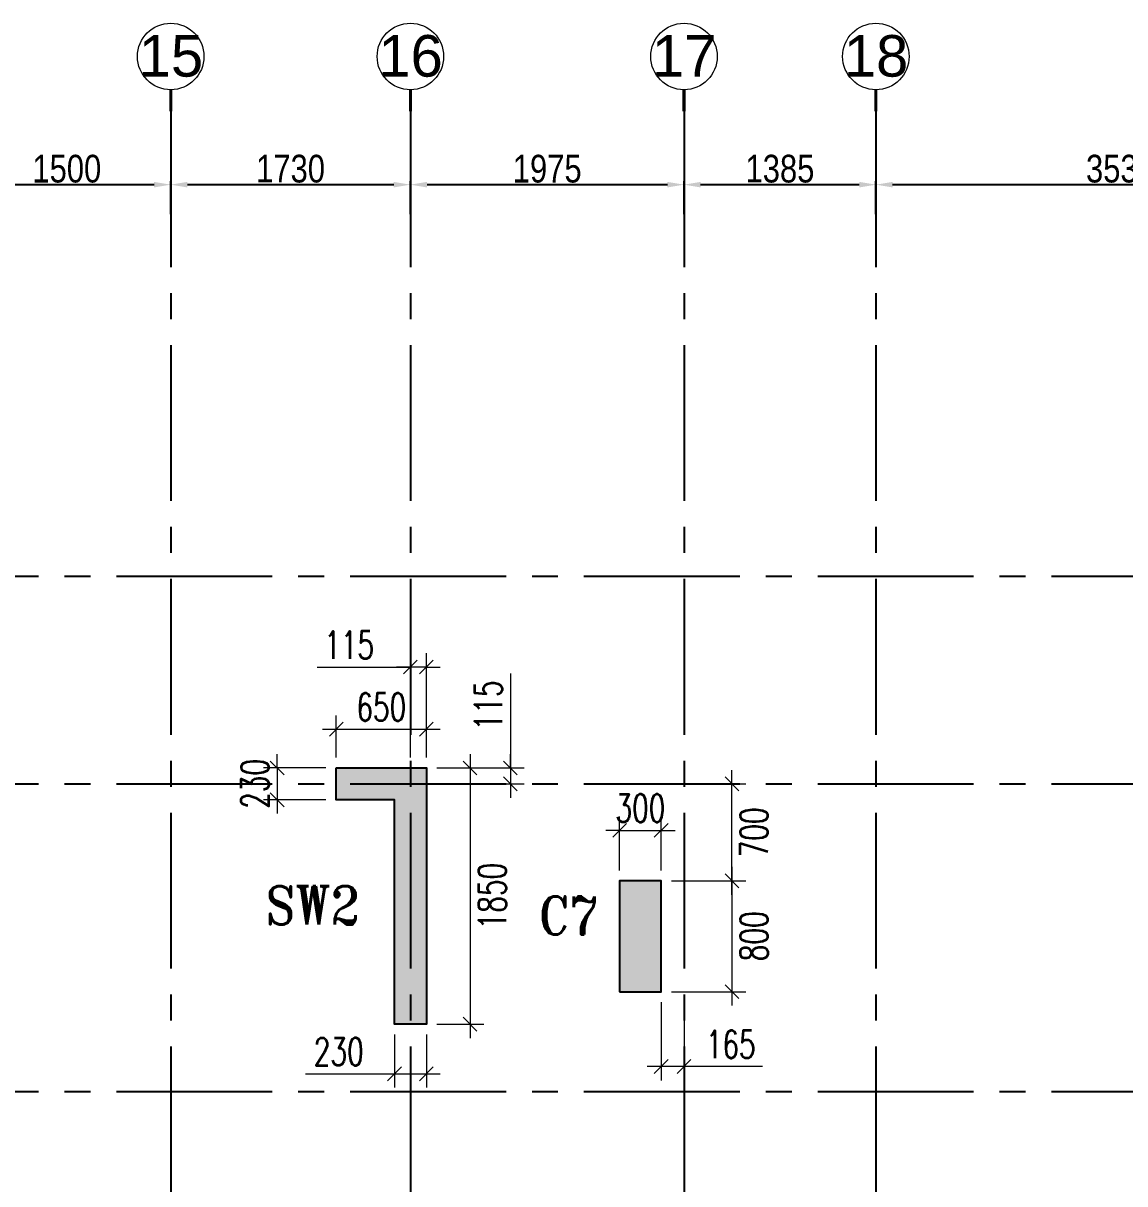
# Model space of a CAD drawing. Header units: millimetres. Extents: x 1123469 to 1752051, y -126924 to 196924.
# Drawn here: x 1385146 to 1393097, y -6975 to 1401 of the extents above; entities that cross this region are included whole.
import ezdxf
from ezdxf.enums import TextEntityAlignment as Align

# ---------------------------------------------------------------- set-up
doc = ezdxf.new("R2010")
doc.units = ezdxf.units.MM
doc.header["$LTSCALE"] = 500
doc.header["$MEASUREMENT"] = 0
doc.header["$PDMODE"] = 34
for name, pattern in [('CONTINOUS', [0]), ('DASHDOT', [1, 0.5, -0.25, 0, -0.25]), ('Site$0$CENTER2', [1.125, 0.75, -0.125, 0.125, -0.125])]:
    doc.linetypes.add(name, pattern=pattern)
doc.layers.get('Defpoints').update_dxf_attribs({"lineweight": 0})
for name, color, linetype, lineweight in [('COL. NO.', 1, 'DASHDOT', 15), ('CUT OUT', 1, 'Continuous', 13), ('dim-M', 1, 'Continuous', 15), ('GRID NO.', 7, 'Continuous', 20), ('TOWER COL HATCH', 253, 'Continuous', 20)]:
    doc.layers.add(name, color=color, linetype=linetype, lineweight=lineweight)
for name, color, linetype in [('GLASS', 5, 'Continuous'), ('GRID', 7, 'Continuous'), ('GRID DIM', 7, 'Continuous'), ('TOWER AREA COLUMN.', 6, 'Continuous')]:
    doc.layers.add(name, color=color, linetype=linetype)
doc.styles.add('2MM', font='romans.shx', dxfattribs={"width": 0.7})
doc.styles.add('D50', font='arial.ttf', dxfattribs={"width": 0.8})
doc.styles.add('ROMANT', font='romant__.ttf', dxfattribs={"width": 0.9, "height": 600})
doc.dimstyles.new('INNER DIM', dxfattribs={"dimtxt": 200, "dimasz": 120, "dimexe": 25, "dimexo": 25, "dimgap": 12, "dimtad": 1, "dimdec": 0, "dimrnd": 5, "dimzin": 0, "dimdsep": 46, "dimtxsty": 'D50', "dimcen": 0.09, "dimdle": 25, "dimclrt": 6, "dimadec": 0, "dimazin": 0, "dimtfac": 1, "dimtdec": 0, "dimtofl": 0, "dimtmove": 1, "dimatfit": 3, "dimfxl": 75, "dimtolj": 1, "dimtzin": 0, "dimarcsym": 0})
doc.dimstyles.new('RAJESH', dxfattribs={"dimtxt": 200, "dimasz": 180, "dimexe": 100, "dimexo": 250, "dimgap": 50, "dimtad": 2, "dimdec": 0, "dimzin": 1, "dimdsep": 46, "dimtxsty": '2MM', "dimblk": 'OBLIQUE', "dimcen": 0, "dimdle": 100, "dimclrd": 1, "dimclre": 1, "dimclrt": 3, "dimadec": 0, "dimazin": 0, "dimtfac": 1, "dimtdec": 0, "dimtix": 1, "dimtmove": 2, "dimatfit": 3, "dimfxl": 1, "dimtolj": 1, "dimlwd": -1, "dimarcsym": 0})

# ---------------------------------------------------------------- blocks, each defined once
blk = doc.blocks.new('GRID MARK')
at = {"layer": 'GRID NO.', "const_width": 50}
blk.add_lwpolyline([(0, -541), (0, -891)], dxfattribs=at)
at = {"layer": 'GRID NO.'}
blk.add_circle((0, 0), 541, dxfattribs=at)
at = {"layer": 'GRID NO.', "style": 'D50', "width": 0.8}
blk.add_attdef('Y1', text='', height=500, dxfattribs=at).set_placement((-33, -267), align=Align.CENTER)
blk = doc.blocks.new('*D20')
at = {"layer": 'Defpoints', "color": 0, "linetype": 'Continuous', "transparency": 16777216}
for p in [(1386210.6, 258393.3), (1384710.6, 258082.3), (1386210.6, 258155.3)]:
    blk.add_point(p, dxfattribs=at)
at = {"layer": 'GRID DIM', "color": 0, "linetype": 'Continuous', "lineweight": -2, "transparency": 16777216}
for p, q in [((1384710.6, 258107.3), (1384710.6, 258418.3)), ((1386210.6, 258180.3), (1386210.6, 258418.3))]:
    blk.add_line(p, q, dxfattribs=at)
at = {"layer": 'GRID DIM', "linetype": 'Continuous', "lineweight": -2, "transparency": 16777216}
blk.add_line((1384830.6, 258393.3), (1386090.6, 258393.3), dxfattribs=at)
at = {"layer": 'GRID DIM', "linetype": 'Continuous', "transparency": 16777216}
for points in [[(1384830.6, 258413.3), (1384830.6, 258373.3), (1384710.6, 258393.3)], [(1386090.6, 258413.3), (1386090.6, 258373.3), (1386210.6, 258393.3)]]:
    blk.add_solid(points, dxfattribs=at)
at = {"layer": 'GRID DIM', "linetype": 'Continuous', "transparency": 16777216, "insert": (1385460.6, 258507.4), "char_height": 200, "attachment_point": 5, "style": 'D50'}
blk.add_mtext('\\A1;1500', dxfattribs=at)
blk = doc.blocks.new('*D21')
at = {"layer": 'Defpoints', "color": 0, "linetype": 'Continuous', "transparency": 16777216}
for p in [(1387940.6, 258393.3), (1386210.6, 258155.3), (1387940.6, 258155.3)]:
    blk.add_point(p, dxfattribs=at)
at = {"layer": 'GRID DIM', "color": 0, "linetype": 'Continuous', "lineweight": -2, "transparency": 16777216}
for p, q in [((1386210.6, 258180.3), (1386210.6, 258418.3)), ((1387940.6, 258180.3), (1387940.6, 258418.3))]:
    blk.add_line(p, q, dxfattribs=at)
at = {"layer": 'GRID DIM', "linetype": 'Continuous', "lineweight": -2, "transparency": 16777216}
blk.add_line((1386330.6, 258393.3), (1387820.6, 258393.3), dxfattribs=at)
at = {"layer": 'GRID DIM', "linetype": 'Continuous', "transparency": 16777216}
for points in [[(1386330.6, 258413.3), (1386330.6, 258373.3), (1386210.6, 258393.3)], [(1387820.6, 258413.3), (1387820.6, 258373.3), (1387940.6, 258393.3)]]:
    blk.add_solid(points, dxfattribs=at)
at = {"layer": 'GRID DIM', "linetype": 'Continuous', "transparency": 16777216, "insert": (1387075.6, 258507.5), "char_height": 200, "attachment_point": 5, "style": 'D50'}
blk.add_mtext('\\A1;1730', dxfattribs=at)
blk = doc.blocks.new('*D22')
at = {"layer": 'Defpoints', "color": 0, "linetype": 'Continuous', "transparency": 16777216}
for p in [(1389915.6, 258393.3), (1387940.6, 258155.3), (1389915.6, 258155.3)]:
    blk.add_point(p, dxfattribs=at)
at = {"layer": 'GRID DIM', "color": 0, "linetype": 'Continuous', "lineweight": -2, "transparency": 16777216}
for p, q in [((1387940.6, 258180.3), (1387940.6, 258418.3)), ((1389915.6, 258180.3), (1389915.6, 258418.3))]:
    blk.add_line(p, q, dxfattribs=at)
at = {"layer": 'GRID DIM', "linetype": 'Continuous', "lineweight": -2, "transparency": 16777216}
blk.add_line((1388060.6, 258393.3), (1389795.6, 258393.3), dxfattribs=at)
at = {"layer": 'GRID DIM', "linetype": 'Continuous', "transparency": 16777216}
for points in [[(1388060.6, 258413.3), (1388060.6, 258373.3), (1387940.6, 258393.3)], [(1389795.6, 258413.3), (1389795.6, 258373.3), (1389915.6, 258393.3)]]:
    blk.add_solid(points, dxfattribs=at)
at = {"layer": 'GRID DIM', "linetype": 'Continuous', "transparency": 16777216, "insert": (1388928.1, 258507.4), "char_height": 200, "attachment_point": 5, "style": 'D50'}
blk.add_mtext('\\A1;1975', dxfattribs=at)
blk = doc.blocks.new('*D23')
at = {"layer": 'Defpoints', "color": 0, "linetype": 'Continuous', "transparency": 16777216}
for p in [(1391300.6, 258393.3), (1389915.6, 258155.3), (1391300.6, 258155.3)]:
    blk.add_point(p, dxfattribs=at)
at = {"layer": 'GRID DIM', "color": 0, "linetype": 'Continuous', "lineweight": -2, "transparency": 16777216}
for p, q in [((1389915.6, 258180.3), (1389915.6, 258418.3)), ((1391300.6, 258180.3), (1391300.6, 258418.3))]:
    blk.add_line(p, q, dxfattribs=at)
at = {"layer": 'GRID DIM', "linetype": 'Continuous', "lineweight": -2, "transparency": 16777216}
blk.add_line((1390035.6, 258393.3), (1391180.6, 258393.3), dxfattribs=at)
at = {"layer": 'GRID DIM', "linetype": 'Continuous', "transparency": 16777216}
for points in [[(1390035.6, 258413.3), (1390035.6, 258373.3), (1389915.6, 258393.3)], [(1391180.6, 258413.3), (1391180.6, 258373.3), (1391300.6, 258393.3)]]:
    blk.add_solid(points, dxfattribs=at)
at = {"layer": 'GRID DIM', "linetype": 'Continuous', "transparency": 16777216, "insert": (1390608.1, 258507.5), "char_height": 200, "attachment_point": 5, "style": 'D50'}
blk.add_mtext('\\A1;1385', dxfattribs=at)
blk = doc.blocks.new('*D24')
at = {"layer": 'Defpoints', "color": 0, "linetype": 'Continuous', "transparency": 16777216}
for p in [(1394830.6, 258393.3), (1391300.6, 258155.3), (1394830.6, 257871.3)]:
    blk.add_point(p, dxfattribs=at)
at = {"layer": 'GRID DIM', "color": 0, "linetype": 'Continuous', "lineweight": -2, "transparency": 16777216}
for p, q in [((1391300.6, 258180.3), (1391300.6, 258418.3)), ((1394830.6, 257896.3), (1394830.6, 258418.3))]:
    blk.add_line(p, q, dxfattribs=at)
at = {"layer": 'GRID DIM', "linetype": 'Continuous', "lineweight": -2, "transparency": 16777216}
blk.add_line((1391420.6, 258393.3), (1394710.6, 258393.3), dxfattribs=at)
at = {"layer": 'GRID DIM', "linetype": 'Continuous', "transparency": 16777216}
for points in [[(1391420.6, 258413.3), (1391420.6, 258373.3), (1391300.6, 258393.3)], [(1394710.6, 258413.3), (1394710.6, 258373.3), (1394830.6, 258393.3)]]:
    blk.add_solid(points, dxfattribs=at)
at = {"layer": 'GRID DIM', "linetype": 'Continuous', "transparency": 16777216, "insert": (1393065.6, 258507.5), "char_height": 200, "attachment_point": 5, "style": 'D50'}
blk.add_mtext('\\A1;3530', dxfattribs=at)
blk = doc.blocks.new('3tgra')
at = {"layer": 'TOWER COL HATCH'}
h = blk.add_hatch(color=253, dxfattribs=at)
h.dxf.hatch_style = 1
h.paths.add_polyline_path([(1387405.6, 93641.6), (1388055.6, 93641.6), (1388055.6, 91791.6), (1387825.6, 91791.6), (1387825.6, 93411.6), (1387405.6, 93411.6)])
h = blk.add_hatch(color=253, dxfattribs=at)
h.dxf.hatch_style = 1
h.paths.add_polyline_path([(1389450.6, 92026.7), (1389750.6, 92026.7), (1389750.6, 92826.7), (1389450.6, 92826.7)])
at = {"layer": 'TOWER AREA COLUMN.', "color": 4}
blk.add_lwpolyline([(1387405.6, 93641.6), (1388055.6, 93641.6), (1388055.6, 91791.6), (1387825.6, 91791.6), (1387825.6, 93411.6), (1387405.6, 93411.6), (1387405.6, 93641.6)], dxfattribs=at)
blk.add_lwpolyline([(1389450.6, 92026.7), (1389750.6, 92026.7), (1389750.6, 92826.7), (1389450.6, 92826.7)], close=True, dxfattribs=at)
blk = doc.blocks.new('_Oblique')
at = {"color": 0, "linetype": 'ByBlock', "lineweight": -2}
blk.add_line((-0.5, -0.5), (0.5, 0.5), dxfattribs=at)
blk = doc.blocks.new('*D1607')
at = {"layer": 'Defpoints', "color": 0, "ltscale": 100, "transparency": 16777216}
for p in [(1388055.6, 93921.1), (1387405.6, 93641.6), (1388055.6, 93641.6)]:
    blk.add_point(p, dxfattribs=at)
at = {"layer": 'dim-M', "color": 1, "lineweight": -2, "ltscale": 100, "transparency": 16777216}
for p, q in [((1387405.6, 93716.6), (1387405.6, 94021.1)), ((1388055.6, 93716.6), (1388055.6, 94021.1))]:
    blk.add_line(p, q, dxfattribs=at)
at = {"layer": 'dim-M', "color": 1, "ltscale": 100, "transparency": 16777216}
blk.add_line((1387305.6, 93921.1), (1388155.6, 93921.1), dxfattribs=at)
at = {"layer": 'dim-M', "color": 1, "ltscale": 100, "transparency": 16777216, "xscale": 100, "yscale": 100, "zscale": 100, "rotation": 180}
blk.add_blockref('_Oblique', (1387405.6, 93921.1), dxfattribs=at)
at = {"layer": 'dim-M', "color": 1, "ltscale": 100, "transparency": 16777216, "xscale": 100, "yscale": 100, "zscale": 100}
blk.add_blockref('_Oblique', (1388055.6, 93921.1), dxfattribs=at)
at = {"layer": 'dim-M', "color": 3, "ltscale": 100, "transparency": 16777216, "insert": (1387730.6, 94081.1), "char_height": 200, "attachment_point": 5, "style": '2MM'}
blk.add_mtext('\\A1;650', dxfattribs=at)
blk = doc.blocks.new('*D1608')
at = {"layer": 'Defpoints', "color": 0, "ltscale": 100, "transparency": 16777216}
for p in [(1387405.6, 93641.6), (1386979.2, 93411.6), (1387405.6, 93411.6)]:
    blk.add_point(p, dxfattribs=at)
at = {"layer": 'dim-M', "color": 1, "ltscale": 100, "transparency": 16777216}
for p, q in [((1386979.2, 93641.6), (1386979.2, 93741.6)), ((1386979.2, 93641.6), (1386979.2, 93411.6)), ((1386979.2, 93411.6), (1386979.2, 93311.6))]:
    blk.add_line(p, q, dxfattribs=at)
at = {"layer": 'dim-M', "color": 1, "lineweight": -2, "ltscale": 100, "transparency": 16777216}
for p, q in [((1387330.6, 93641.6), (1386879.2, 93641.6)), ((1387330.6, 93411.6), (1386879.2, 93411.6))]:
    blk.add_line(p, q, dxfattribs=at)
at = {"layer": 'dim-M', "color": 1, "ltscale": 100, "transparency": 16777216, "xscale": 100, "yscale": 100, "zscale": 100}
for p, rotation in [((1386979.2, 93641.6), 270), ((1386979.2, 93411.6), 90)]:
    blk.add_blockref('_Oblique', p, dxfattribs=dict(at, rotation=rotation))
at = {"layer": 'dim-M', "color": 3, "ltscale": 100, "transparency": 16777216, "insert": (1386819.2, 93526.6), "char_height": 200, "attachment_point": 5, "rotation": 90, "style": '2MM'}
blk.add_mtext('\\A1;230', dxfattribs=at)
blk = doc.blocks.new('*D1609')
at = {"layer": 'Defpoints', "color": 0, "ltscale": 100, "transparency": 16777216}
for p in [(1388055.6, 93641.6), (1388055.6, 91791.6), (1388371, 91791.6)]:
    blk.add_point(p, dxfattribs=at)
at = {"layer": 'dim-M', "color": 1, "ltscale": 100, "transparency": 16777216}
blk.add_line((1388371, 93741.6), (1388371, 91691.6), dxfattribs=at)
at = {"layer": 'dim-M', "color": 1, "lineweight": -2, "ltscale": 100, "transparency": 16777216}
for p, q in [((1388130.6, 93641.6), (1388471, 93641.6)), ((1388130.6, 91791.6), (1388471, 91791.6))]:
    blk.add_line(p, q, dxfattribs=at)
at = {"layer": 'dim-M', "color": 1, "ltscale": 100, "transparency": 16777216, "xscale": 100, "yscale": 100, "zscale": 100}
for p, rotation in [((1388371, 93641.6), 90), ((1388371, 91791.6), 270)]:
    blk.add_blockref('_Oblique', p, dxfattribs=dict(at, rotation=rotation))
at = {"layer": 'dim-M', "color": 3, "ltscale": 100, "transparency": 16777216, "insert": (1388531, 92716.6), "char_height": 200, "attachment_point": 5, "rotation": 90, "style": '2MM'}
blk.add_mtext('\\A1;1850', dxfattribs=at)
blk = doc.blocks.new('*D1610')
at = {"layer": 'Defpoints', "color": 0, "ltscale": 100, "transparency": 16777216}
for p in [(1387825.6, 91791.6), (1388055.6, 91791.6), (1388055.6, 91434.1)]:
    blk.add_point(p, dxfattribs=at)
at = {"layer": 'dim-M', "color": 1, "lineweight": -2, "ltscale": 100, "transparency": 16777216}
for p, q in [((1387825.6, 91716.6), (1387825.6, 91334.1)), ((1388055.6, 91716.6), (1388055.6, 91334.1))]:
    blk.add_line(p, q, dxfattribs=at)
at = {"layer": 'dim-M', "color": 1, "ltscale": 100, "transparency": 16777216}
for p, q in [((1387183.3, 91434.1), (1387825.6, 91434.1)), ((1387725.6, 91434.1), (1388155.6, 91434.1))]:
    blk.add_line(p, q, dxfattribs=at)
at = {"layer": 'dim-M', "color": 1, "ltscale": 100, "transparency": 16777216, "xscale": 100, "yscale": 100, "zscale": 100, "rotation": 180}
blk.add_blockref('_Oblique', (1387825.6, 91434.1), dxfattribs=at)
at = {"layer": 'dim-M', "color": 1, "ltscale": 100, "transparency": 16777216, "xscale": 100, "yscale": 100, "zscale": 100}
blk.add_blockref('_Oblique', (1388055.6, 91434.1), dxfattribs=at)
at = {"layer": 'dim-M', "color": 3, "ltscale": 100, "transparency": 16777216, "insert": (1387423.3, 91594.1), "char_height": 200, "attachment_point": 5, "style": '2MM'}
blk.add_mtext('\\A1;230', dxfattribs=at)
blk = doc.blocks.new('*D1611')
at = {"layer": 'Defpoints', "color": 0, "ltscale": 100, "transparency": 16777216}
for p in [(1387940.6, 94369.6), (1387940.6, 93641.6), (1388055.6, 93641.6)]:
    blk.add_point(p, dxfattribs=at)
at = {"layer": 'dim-M', "color": 1, "lineweight": -2, "ltscale": 100, "transparency": 16777216}
for p, q in [((1387940.6, 93716.6), (1387940.6, 94469.6)), ((1388055.6, 93716.6), (1388055.6, 94469.6))]:
    blk.add_line(p, q, dxfattribs=at)
at = {"layer": 'dim-M', "color": 1, "ltscale": 100, "transparency": 16777216}
for p, q in [((1387268.1, 94369.6), (1387940.6, 94369.6)), ((1387940.6, 94369.6), (1387840.6, 94369.6)), ((1388055.6, 94369.6), (1387940.6, 94369.6)), ((1388055.6, 94369.6), (1387940.6, 94369.6)), ((1388055.6, 94369.6), (1388155.6, 94369.6))]:
    blk.add_line(p, q, dxfattribs=at)
at = {"layer": 'dim-M', "color": 1, "ltscale": 100, "transparency": 16777216, "xscale": 100, "yscale": 100, "zscale": 100}
blk.add_blockref('_Oblique', (1387940.6, 94369.6), dxfattribs=at)
at = {"layer": 'dim-M', "color": 1, "ltscale": 100, "transparency": 16777216, "xscale": 100, "yscale": 100, "zscale": 100, "rotation": 180}
blk.add_blockref('_Oblique', (1388055.6, 94369.6), dxfattribs=at)
at = {"layer": 'dim-M', "color": 3, "ltscale": 100, "transparency": 16777216, "insert": (1387498.1, 94529.6), "char_height": 200, "attachment_point": 5, "style": '2MM'}
blk.add_mtext('\\A1;115', dxfattribs=at)
blk = doc.blocks.new('*D1612')
at = {"layer": 'Defpoints', "color": 0, "ltscale": 100, "transparency": 16777216}
for p in [(1388055.6, 93641.6), (1388055.6, 93526.6), (1388662.1, 93526.6)]:
    blk.add_point(p, dxfattribs=at)
at = {"layer": 'dim-M', "color": 1, "ltscale": 100, "transparency": 16777216}
for p, q in [((1388662.1, 94323), (1388662.1, 93641.6)), ((1388662.1, 93641.6), (1388662.1, 93741.6)), ((1388662.1, 93641.6), (1388662.1, 93526.6)), ((1388662.1, 93641.6), (1388662.1, 93526.6)), ((1388662.1, 93526.6), (1388662.1, 93426.6))]:
    blk.add_line(p, q, dxfattribs=at)
at = {"layer": 'dim-M', "color": 1, "lineweight": -2, "ltscale": 100, "transparency": 16777216}
for p, q in [((1388130.6, 93641.6), (1388762.1, 93641.6)), ((1388130.6, 93526.6), (1388762.1, 93526.6))]:
    blk.add_line(p, q, dxfattribs=at)
at = {"layer": 'dim-M', "color": 1, "ltscale": 100, "transparency": 16777216, "xscale": 100, "yscale": 100, "zscale": 100}
for p, rotation in [((1388662.1, 93641.6), 270), ((1388662.1, 93526.6), 90)]:
    blk.add_blockref('_Oblique', p, dxfattribs=dict(at, rotation=rotation))
at = {"layer": 'dim-M', "color": 3, "ltscale": 100, "transparency": 16777216, "insert": (1388502.1, 94093), "char_height": 200, "attachment_point": 5, "rotation": 90, "style": '2MM'}
blk.add_mtext('\\A1;115', dxfattribs=at)
blk = doc.blocks.new('*D1613')
at = {"layer": 'Defpoints', "color": 0, "ltscale": 100, "transparency": 16777216}
for p in [(1389750.6, 93191.1), (1389450.6, 92826.7), (1389750.6, 92826.7)]:
    blk.add_point(p, dxfattribs=at)
at = {"layer": 'dim-M', "color": 1, "lineweight": -2, "ltscale": 100, "transparency": 16777216}
for p, q in [((1389450.6, 92901.7), (1389450.6, 93291.1)), ((1389750.6, 92901.7), (1389750.6, 93291.1))]:
    blk.add_line(p, q, dxfattribs=at)
at = {"layer": 'dim-M', "color": 1, "ltscale": 100, "transparency": 16777216}
for p, q in [((1389450.6, 93191.1), (1389350.6, 93191.1)), ((1389450.6, 93191.1), (1389750.6, 93191.1)), ((1389750.6, 93191.1), (1389850.6, 93191.1))]:
    blk.add_line(p, q, dxfattribs=at)
at = {"layer": 'dim-M', "color": 1, "ltscale": 100, "transparency": 16777216, "xscale": 100, "yscale": 100, "zscale": 100}
blk.add_blockref('_Oblique', (1389450.6, 93191.1), dxfattribs=at)
at = {"layer": 'dim-M', "color": 1, "ltscale": 100, "transparency": 16777216, "xscale": 100, "yscale": 100, "zscale": 100, "rotation": 180}
blk.add_blockref('_Oblique', (1389750.6, 93191.1), dxfattribs=at)
at = {"layer": 'dim-M', "color": 3, "ltscale": 100, "transparency": 16777216, "insert": (1389600.6, 93351.1), "char_height": 200, "attachment_point": 5, "style": '2MM'}
blk.add_mtext('\\A1;300', dxfattribs=at)
blk = doc.blocks.new('*D1614')
at = {"layer": 'Defpoints', "color": 0, "ltscale": 100, "transparency": 16777216}
for p in [(1389750.6, 92826.7), (1389750.6, 92026.7), (1390261.4, 92026.7)]:
    blk.add_point(p, dxfattribs=at)
at = {"layer": 'dim-M', "color": 1, "ltscale": 100, "transparency": 16777216}
blk.add_line((1390261.4, 92926.7), (1390261.4, 91926.7), dxfattribs=at)
at = {"layer": 'dim-M', "color": 1, "lineweight": -2, "ltscale": 100, "transparency": 16777216}
for p, q in [((1389825.6, 92826.7), (1390361.4, 92826.7)), ((1389825.6, 92026.7), (1390361.4, 92026.7))]:
    blk.add_line(p, q, dxfattribs=at)
at = {"layer": 'dim-M', "color": 1, "ltscale": 100, "transparency": 16777216, "xscale": 100, "yscale": 100, "zscale": 100}
for p, rotation in [((1390261.4, 92826.7), 90), ((1390261.4, 92026.7), 270)]:
    blk.add_blockref('_Oblique', p, dxfattribs=dict(at, rotation=rotation))
at = {"layer": 'dim-M', "color": 3, "ltscale": 100, "transparency": 16777216, "insert": (1390421.4, 92426.7), "char_height": 200, "attachment_point": 5, "rotation": 90, "style": '2MM'}
blk.add_mtext('\\A1;800', dxfattribs=at)
blk = doc.blocks.new('*D1615')
at = {"layer": 'Defpoints', "color": 0, "ltscale": 100, "transparency": 16777216}
for p in [(1389750.6, 92026.7), (1389915.6, 92026.7), (1389750.6, 91486.7)]:
    blk.add_point(p, dxfattribs=at)
at = {"layer": 'dim-M', "color": 1, "lineweight": -2, "ltscale": 100, "transparency": 16777216}
for p, q in [((1389750.6, 91951.7), (1389750.6, 91386.7)), ((1389915.6, 91951.7), (1389915.6, 91386.7))]:
    blk.add_line(p, q, dxfattribs=at)
at = {"layer": 'dim-M', "color": 1, "ltscale": 100, "transparency": 16777216}
for p, q in [((1390015.6, 91486.7), (1389650.6, 91486.7)), ((1390482.4, 91486.7), (1389915.6, 91486.7))]:
    blk.add_line(p, q, dxfattribs=at)
at = {"layer": 'dim-M', "color": 1, "ltscale": 100, "transparency": 16777216, "xscale": 100, "yscale": 100, "zscale": 100, "rotation": 180}
blk.add_blockref('_Oblique', (1389750.6, 91486.7), dxfattribs=at)
at = {"layer": 'dim-M', "color": 1, "ltscale": 100, "transparency": 16777216, "xscale": 100, "yscale": 100, "zscale": 100}
blk.add_blockref('_Oblique', (1389915.6, 91486.7), dxfattribs=at)
at = {"layer": 'dim-M', "color": 3, "ltscale": 100, "transparency": 16777216, "insert": (1390252.4, 91646.7), "char_height": 200, "attachment_point": 5, "style": '2MM'}
blk.add_mtext('\\A1;165', dxfattribs=at)
blk = doc.blocks.new('*D1616')
at = {"layer": 'Defpoints', "color": 0, "ltscale": 100, "transparency": 16777216}
for p in [(1389915.6, 93526.6), (1390261.4, 93526.6), (1389750.6, 92826.7)]:
    blk.add_point(p, dxfattribs=at)
at = {"layer": 'dim-M', "color": 1, "ltscale": 100, "transparency": 16777216}
blk.add_line((1390261.4, 92726.7), (1390261.4, 93626.6), dxfattribs=at)
at = {"layer": 'dim-M', "color": 1, "lineweight": -2, "ltscale": 100, "transparency": 16777216}
for p, q in [((1389990.6, 93526.6), (1390361.4, 93526.6)), ((1389825.6, 92826.7), (1390361.4, 92826.7))]:
    blk.add_line(p, q, dxfattribs=at)
at = {"layer": 'dim-M', "color": 1, "ltscale": 100, "transparency": 16777216, "xscale": 100, "yscale": 100, "zscale": 100}
for p, rotation in [((1390261.4, 93526.6), 90), ((1390261.4, 92826.7), 270)]:
    blk.add_blockref('_Oblique', p, dxfattribs=dict(at, rotation=rotation))
at = {"layer": 'dim-M', "color": 3, "ltscale": 100, "transparency": 16777216, "insert": (1390421.4, 93176.7), "char_height": 200, "attachment_point": 5, "rotation": 90, "style": '2MM'}
blk.add_mtext('\\A1;700', dxfattribs=at)
blk = doc.blocks.new('EEE')
at = {"layer": 'GRID', "color": 16, "linetype": 'Site$0$CENTER2', "ltscale": 3}
for points in [[(1386210.6, 258923.2), (1386210.6, 223711.9)], [(1387940.6, 258923.2), (1387940.6, 223711.9)], [(1389915.6, 258923.2), (1389915.6, 223711.9)], [(1391300.6, 258923.2), (1391300.6, 223711.9)], [(1363880.9, 255568.6), (1442964.5, 255568.6)], [(1363880.9, 254068.6), (1442964.5, 254068.6)], [(1363880.9, 251848.8), (1442964.5, 251848.8)]]:
    blk.add_lwpolyline(points, dxfattribs=at)
at = {"layer": 'GRID NO.'}
ref = blk.add_blockref('GRID MARK', (1386210.6, 259318.5), dxfattribs=dict(at, xscale=0.4435200000032785, yscale=0.4435200000032785, zscale=0.4435200000032785))
ref.add_attrib('Y1', '15', dxfattribs={"height": 300, "style": 'D50'}).set_placement((1386211.7, 259172.9), align=Align.CENTER)
ref = blk.add_blockref('GRID MARK', (1387940.6, 259318.5), dxfattribs=dict(at, xscale=0.4435200000032785, yscale=0.4435200000032785, zscale=0.4435200000032785))
ref.add_attrib('Y1', '16', dxfattribs={"height": 300, "style": 'D50'}).set_placement((1387941.7, 259172.9), align=Align.CENTER)
ref = blk.add_blockref('GRID MARK', (1389915.6, 259318.5), dxfattribs=dict(at, xscale=0.4435200000032785, yscale=0.4435200000032785, zscale=0.4435200000032785))
ref.add_attrib('Y1', '17', dxfattribs={"height": 300, "style": 'D50'}).set_placement((1389916.7, 259172.9), align=Align.CENTER)
ref = blk.add_blockref('GRID MARK', (1391300.6, 259318.5), dxfattribs=dict(at, xscale=0.4435200000032785, yscale=0.4435200000032785, zscale=0.4435200000032785))
ref.add_attrib('Y1', '18', dxfattribs={"height": 300, "style": 'D50'}).set_placement((1391301.7, 259172.9), align=Align.CENTER)
at = {"layer": 'GRID DIM', "color": 0, "linetype": 'Continuous'}
for base, p1, p2, picture, middle in [((1386210.6, 258393.3), (1384710.6, 258082.3), (1386210.6, 258155.3), '*D20', (1385460.6, 258507.4)), ((1387940.6, 258393.3), (1386210.6, 258155.3), (1387940.6, 258155.3), '*D21', (1387075.6, 258507.5)), ((1389915.6, 258393.3), (1387940.6, 258155.3), (1389915.6, 258155.3), '*D22', (1388928.1, 258507.4)), ((1391300.6, 258393.3), (1389915.6, 258155.3), (1391300.6, 258155.3), '*D23', (1390608.1, 258507.5)), ((1394830.6, 258393.3), (1391300.6, 258155.3), (1394830.6, 257871.3), '*D24', (1393065.6, 258507.5))]:
    dim = blk.add_linear_dim(base=base, p1=p1, p2=p2, dimstyle='INNER DIM', override={"dimclrd": 256, "dimclrt": 256}, dxfattribs=at)
    dim.commit()
    dim.dimension.update_dxf_attribs({"geometry": picture, "text_midpoint": middle})
blk = doc.blocks.new('G012')
at = {"layer": 'COL. NO.', "color": 7, "linetype": 'CONTINOUS', "style": 'ROMANT', "width": 0.9}
blk.add_text('SW2', height=275, dxfattribs=at).set_placement((1386896.9, 92512.4, 0))
at = {"layer": 'COL. NO.', "color": 4, "linetype": 'CONTINOUS', "style": 'ROMANT', "width": 0.9}
blk.add_text('C7', height=275, dxfattribs=at).set_placement((1388866.4, 92439.5, 0))
at = {"layer": 'dim-M', "ltscale": 100}
for base, p1, p2, picture, middle in [((1387940.6, 94369.6), (1388055.6, 93641.6), (1387940.6, 93641.6), '*D1611', (1387498.1, 94277)), ((1389750.6, 91486.7), (1389915.6, 92026.7), (1389750.6, 92026.7), '*D1615', (1390252.4, 91411.6)), ((1388055.6, 91434.1), (1387825.6, 91791.6), (1388055.6, 91791.6), '*D1610', (1387423.3, 91416))]:
    dim = blk.add_linear_dim(base=base, p1=p1, p2=p2, dimstyle='RAJESH', override={"dimasz": 100, "dimexo": 75, "dimgap": 60, "dimtmove": 1}, dxfattribs=at)
    dim.commit()
    dim.dimension.update_dxf_attribs({"geometry": picture, "text_midpoint": middle, "dimtype": 128})
dim = blk.add_linear_dim(base=(1388662.1, 93526.6), p1=(1388055.6, 93641.6), p2=(1388055.6, 93526.6), angle=90, dimstyle='RAJESH', override={"dimasz": 100, "dimexo": 75, "dimgap": 60, "dimtmove": 1}, dxfattribs=at)
dim.commit()
dim.dimension.update_dxf_attribs({"geometry": '*D1612', "text_midpoint": (1388628.7, 94093), "dimtype": 128})
for base, p1, p2, picture, middle in [((1388055.6, 93921.1), (1387405.6, 93641.6), (1388055.6, 93641.6), '*D1607', (1387730.6, 94081.1)), ((1389750.6, 93191.1), (1389450.6, 92826.7), (1389750.6, 92826.7), '*D1613', (1389600.6, 93351.1))]:
    dim = blk.add_linear_dim(base=base, p1=p1, p2=p2, dimstyle='RAJESH', override={"dimasz": 100, "dimexo": 75, "dimgap": 60, "dimtmove": 1}, dxfattribs=at)
    dim.commit()
    dim.dimension.update_dxf_attribs({"geometry": picture, "text_midpoint": middle})
for base, p1, p2, picture, middle in [((1386979.2, 93411.6), (1387405.6, 93641.6), (1387405.6, 93411.6), '*D1608', (1386819.2, 93526.6)), ((1388371, 91791.6), (1388055.6, 93641.6), (1388055.6, 91791.6), '*D1609', (1388531, 92716.6)), ((1390261.4, 93526.6), (1389750.6, 92826.7), (1389915.6, 93526.6), '*D1616', (1390421.4, 93176.7)), ((1390261.4, 92026.7), (1389750.6, 92826.7), (1389750.6, 92026.7), '*D1614', (1390421.4, 92426.7))]:
    dim = blk.add_linear_dim(base=base, p1=p1, p2=p2, angle=90, dimstyle='RAJESH', override={"dimasz": 100, "dimexo": 75, "dimgap": 60, "dimtmove": 1}, dxfattribs=at)
    dim.commit()
    dim.dimension.update_dxf_attribs({"geometry": picture, "text_midpoint": middle})

msp = doc.modelspace()

# ---------------------------------------------------------------- block references
at = {"layer": 'CUT OUT', "color": 4}
msp.add_blockref('3tgra', (0, -97615.5), dxfattribs=at)
at = {"layer": 'dim-M', "color": 4}
msp.add_blockref('G012', (0, -97615.5), dxfattribs=at)
at = {"layer": 'GLASS', "color": 4}
msp.add_blockref('EEE', (0, -258157.5), dxfattribs=at)

doc.saveas('drawing.dxf')
